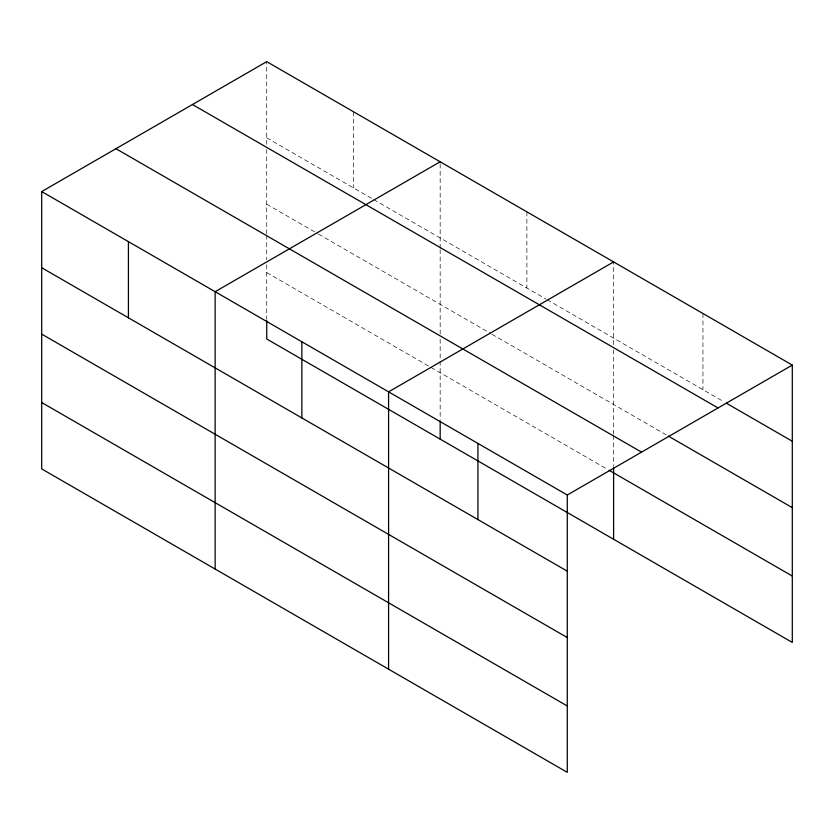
<?xml version="1.0" encoding="UTF-8"?>
<svg xmlns="http://www.w3.org/2000/svg" width="834" height="834" viewBox="0 0 834 834"><rect width="100%" height="100%" fill="white"/><g stroke="black" fill="none" stroke-linecap="round" stroke-linejoin="round"><path stroke-width="0.63" stroke-dasharray="4.17 3.13" d="M266.724 233.895L266.724 149.536M266.724 144.334L266.724 61.653M440.164 249.668L440.164 334.027M440.164 248.376L440.164 161.786M613.605 349.811L613.605 434.16M613.605 344.598L613.605 261.918M266.724 137.818L372.589 198.94M373.715 199.597L546.03 299.083M547.156 299.729L724.173 401.925M266.724 204.205L317.41 233.468M318.536 234.114L490.84 333.6M491.977 334.257L667.21 435.431M266.724 272.603L607.976 469.625M702.947 313.511L702.947 389.676M613.605 435.452L613.605 466.425M526.88 211.857L526.88 288.022M440.164 339.188L440.164 359.84M440.164 361.122L440.164 419.596M353.449 111.725L353.449 187.89M266.724 235.178L266.724 259.697M266.724 264.858L266.724 319.464"/><path stroke-width="1.25" d="M41.7 191.57L567.276 495.01L567.276 772.347L41.7 468.906L41.7 191.57L266.724 61.653L792.3 365.094L792.3 642.43L266.724 338.99L266.724 320.767M440.164 161.786L215.141 291.702L215.141 569.038M613.605 261.918L388.581 391.844L388.581 669.181M567.276 495.01L792.3 365.094M726.404 403.218L792.3 441.259M192.466 104.521L718.043 407.962M668.326 436.078L792.3 507.645M115.957 148.702L641.534 452.132M609.101 470.272L792.3 576.044M41.7 267.735L567.276 571.175M41.7 334.121L567.276 637.562M41.7 402.52L567.276 705.96M613.605 467.718L613.605 539.264M477.924 443.427L477.924 519.592M440.164 420.899L440.164 439.122M301.856 341.773L301.856 417.938M128.415 241.641L128.415 317.806"/></g></svg>
